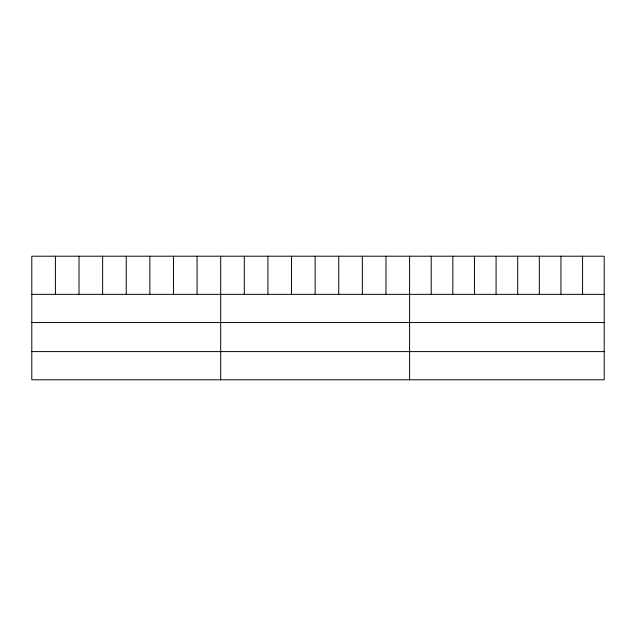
<?xml version="1.0" encoding="UTF-8"?>
<svg xmlns="http://www.w3.org/2000/svg" width="636" height="636" viewBox="0 0 636 636"><rect width="100%" height="100%" fill="white"/><g stroke="black" fill="none" stroke-linecap="round" stroke-linejoin="round"><path stroke-width="0.95" d="M604.2 294.357L604.2 379.795L31.8 379.795L31.8 256.205L604.2 256.205L604.2 294.357L31.8 294.357M31.8 322.547L604.2 322.547M31.8 351.597L604.2 351.597M582.576 256.205L582.576 294.357M560.952 256.205L560.952 294.357M539.328 256.205L539.328 294.357M517.704 256.205L517.704 294.357M496.08 256.205L496.08 294.357M474.456 256.205L474.456 294.357M452.832 256.205L452.832 294.357M431.208 256.205L431.208 294.357M409.584 256.205L409.584 379.795M385.973 256.205L385.973 294.357M362.361 256.205L362.361 294.357M338.75 256.205L338.75 294.357M315.138 256.205L315.138 294.357M291.526 256.205L291.526 294.357M267.915 256.205L267.915 294.357M244.304 256.205L244.304 294.357M220.692 256.205L220.692 379.795M197.081 256.205L197.081 294.357M173.469 256.205L173.469 294.357M149.858 256.205L149.858 294.357M126.246 256.205L126.246 294.357M102.635 256.205L102.635 294.357M79.023 256.205L79.023 294.357M55.412 256.205L55.412 294.357"/></g></svg>
